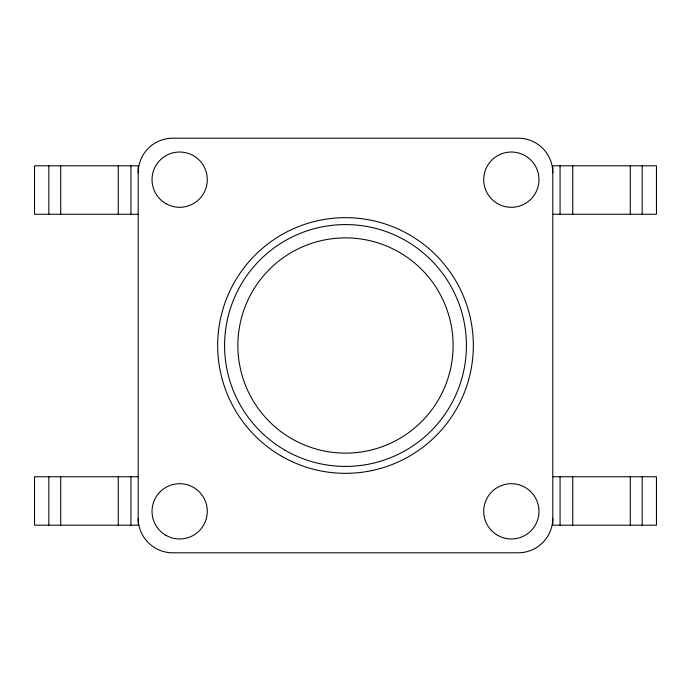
<?xml version="1.0" encoding="UTF-8"?>
<svg xmlns="http://www.w3.org/2000/svg" width="691" height="691" viewBox="0 0 691 691"><rect width="100%" height="100%" fill="white"/><g stroke="black" fill="none" stroke-linecap="round" stroke-linejoin="round"><path stroke-width="1.04" d="M138.2 214.245L34.55 214.245L34.55 165.805L138.2 165.805L138.2 525.195L34.55 525.195L34.55 476.755L138.2 476.755M552.8 214.245L656.45 214.245L656.45 165.805L552.8 165.805L552.8 525.195L656.45 525.195L656.45 476.755L552.8 476.755M642.164 165.805L642.164 214.245M642.164 476.755L642.164 525.195M630.287 165.805L630.287 214.245M630.287 476.755L630.287 525.195M572.744 165.805L572.744 214.245M572.744 476.755L572.744 525.195M560.055 165.805L560.055 214.245M560.055 476.755L560.055 525.195M130.945 165.805L130.945 214.245M130.945 476.755L130.945 525.195M118.256 165.805L118.256 214.245M118.256 476.755L118.256 525.195M60.713 165.805L60.713 214.245M60.713 476.755L60.713 525.195M48.836 165.805L48.836 214.245M48.836 476.755L48.836 525.195M552.8 172.75A34.55 34.55 0 0 0 518.25 138.2L172.75 138.2A34.55 34.55 0 0 0 138.2 172.75M552.8 518.25A34.55 34.55 0 0 1 518.25 552.8L172.75 552.8A34.55 34.55 0 0 1 138.2 518.25M285.038 450.221A120.925 120.925 0 0 0 466.425 345.5A120.925 120.925 0 0 0 285.038 240.779A120.925 120.925 0 0 0 285.038 450.221M497.52 535.275A27.64 27.64 0 0 0 538.98 511.34A27.64 27.64 0 0 0 497.52 487.405A27.64 27.64 0 0 0 497.52 535.275M497.52 203.595A27.64 27.64 0 0 0 538.98 179.66A27.64 27.64 0 0 0 497.52 155.725A27.64 27.64 0 0 0 497.52 203.595M165.84 535.275A27.64 27.64 0 0 0 207.3 511.34A27.64 27.64 0 0 0 165.84 487.405A27.64 27.64 0 0 0 165.84 535.275M165.84 203.595A27.64 27.64 0 0 0 207.3 179.66A27.64 27.64 0 0 0 165.84 155.725A27.64 27.64 0 0 0 165.84 203.595M281.582 456.207A127.835 127.835 0 0 0 473.335 345.5A127.835 127.835 0 0 0 281.582 234.793A127.835 127.835 0 0 0 281.582 456.207M269.395 421.605A107.623 107.623 0 0 0 449.452 373.356A107.623 107.623 0 0 0 317.644 241.548A107.623 107.623 0 0 0 269.395 421.605"/></g></svg>
